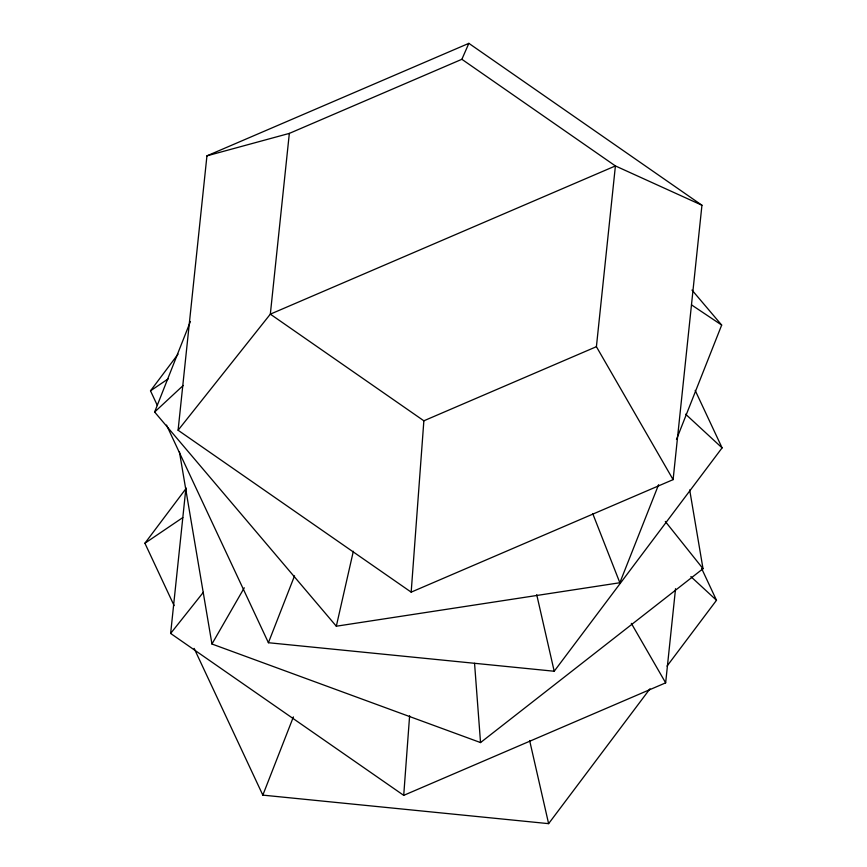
<?xml version="1.0" encoding="UTF-8"?>
<svg xmlns="http://www.w3.org/2000/svg" width="867" height="867" viewBox="0 0 867 867"><rect width="100%" height="100%" fill="white"/><g stroke="black" fill="none" stroke-linecap="round" stroke-linejoin="round"><path stroke-width="1.3" d="M411.175 592.139L423.865 420.798L270.331 314.147L289.329 133.399L461.873 59.292L468.863 43.35L701.945 205.241L673.106 479.635L411.175 592.139L178.093 430.238L206.942 155.843L468.863 43.35M675.545 588.693L665.65 682.849L403.719 795.353L409.614 715.752M403.719 795.353L170.636 633.452L185.906 488.186M673.106 479.635L596.409 346.692L615.407 165.933L461.873 59.292M658.595 484.696L619.851 582.743L336.32 626.212L353.335 551.282M695.182 390.399L722.092 447.871L554.208 671.242L268.412 642.718L294.542 575.851M650.001 688.766L548.616 823.65L262.831 795.126L293.393 716.901M336.32 626.212L154.629 412.02L190.404 321.516M676.477 439.45L721.68 325.071L691.985 290.066M689.688 489.931L703.018 568.719L480.535 742.575L211.949 644.008L244.266 587.793M157.371 405.507L150.5 390.833L178.071 354.137M174.104 605.599L144.908 543.241L186.275 488.208M667.026 666.105L716.5 600.278L701.62 568.481M178.093 430.238L270.331 314.147L615.407 165.933L701.945 205.241M170.636 633.452L203.344 592.291M154.629 412.02L183.23 385.447M150.5 390.833L168.35 378.749M144.908 543.241L182.829 517.566M423.865 420.798L596.409 346.692M206.942 155.843L289.329 133.399M691.498 304.87L721.68 325.071M685.602 414.177L722.092 447.871M690.858 576.598L716.5 600.278M665.314 521.457L703.018 568.719M631.339 623.373L665.65 682.849M166.529 425.068L268.412 642.718M194.143 648.397L262.831 795.126M592.735 513.622L619.851 582.743M536.716 594.686L554.208 671.242M529.629 740.505L548.616 823.65M179.404 451.707L211.949 644.008M474.552 663.288L480.535 742.575"/></g></svg>
